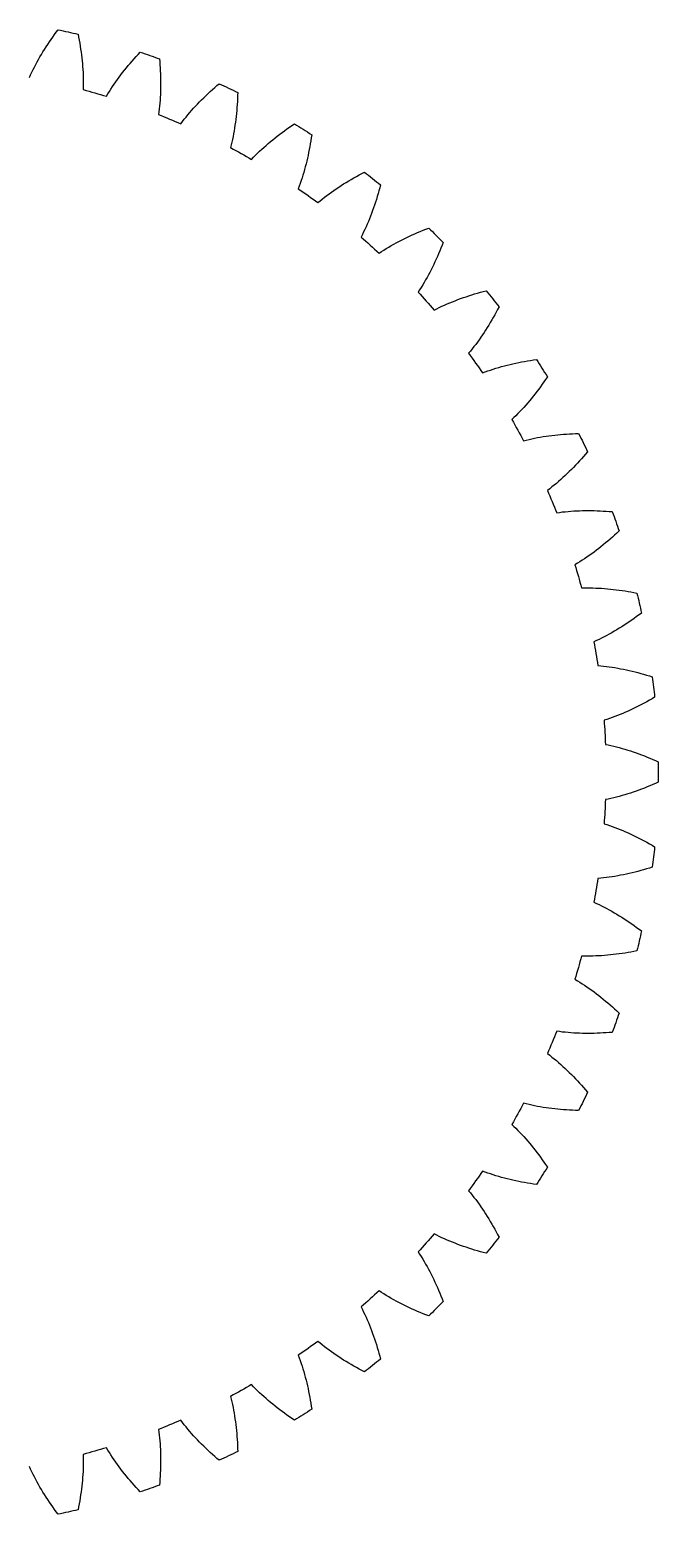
# Model space of a CAD drawing. Extents: x -10 to 179, y 134 to 301.
# Drawn here: x 159.88 to 178.94, y 134.7 to 179.71 of the extents above; entities that cross this region are included whole.
import ezdxf

# ---------------------------------------------------------------- set-up
doc = ezdxf.new("R2010")
doc.units = 0
doc.layers.add('Layer_1', color=7, linetype='CONTINUOUS')

msp = doc.modelspace()

# ---------------------------------------------------------------- linework, layer by layer
at = {"layer": 'Layer_1', "color": 7}
for points in [[(159.876504, 178.268081), (159.911584, 178.346511), (159.948076, 178.42463), (159.98595, 178.502495), (160.025122, 178.580049), (160.065565, 178.65735), (160.107221, 178.734397), (160.150006, 178.811161), (160.193976, 178.8877), (160.239019, 178.963956), (160.285134, 179.039959), (160.332321, 179.115735), (160.380497, 179.19123), (160.429716, 179.26647), (160.479923, 179.341485), (160.53109, 179.416217), (160.583217, 179.490724), (160.636275, 179.564949), (160.690264, 179.638919), (160.745156, 179.712635), (160.821017, 179.696267), (160.896794, 179.679644), (160.972514, 179.662767), (161.048178, 179.645636), (161.123785, 179.628251), (161.199336, 179.610584), (161.274831, 179.592691), (161.35024, 179.574544), (161.367738, 179.484289), (161.384276, 179.394232), (161.399883, 179.304316), (161.414502, 179.214598), (161.42819, 179.125049), (161.440862, 179.035697), (161.452546, 178.946543), (161.463214, 178.857615), (161.472866, 178.768884), (161.481445, 178.680379), (161.488924, 178.592129), (161.495331, 178.504103), (161.50058, 178.416361), (161.504672, 178.3289), (161.507551, 178.241693), (161.509244, 178.154797), (161.509527, 178.068239), (161.508398, 177.982021), (161.505858, 177.89614), (161.594221, 177.872123), (161.682472, 177.847711), (161.77061, 177.822932), (161.858664, 177.797758), (161.946604, 177.772217), (162.034403, 177.746309), (162.122118, 177.720034), (162.20972, 177.693364), (162.253351, 177.767362), (162.298366, 177.840909), (162.344707, 177.914033), (162.392346, 177.986734), (162.44117, 178.059011), (162.49118, 178.130893), (162.542319, 178.202408), (162.594558, 178.273528), (162.64787, 178.344281), (162.702198, 178.414639), (162.75757, 178.48463), (162.813901, 178.554283), (162.871249, 178.62354), (162.929528, 178.692459), (162.988738, 178.760982), (163.048879, 178.829167), (163.109924, 178.897013), (163.171844, 178.964464), (163.234666, 179.031577), (163.308185, 179.006826), (163.381619, 178.981821), (163.454997, 178.956562), (163.528262, 178.931049), (163.601442, 178.905311), (163.674538, 178.879318), (163.747549, 178.853071), (163.820475, 178.826599), (163.827728, 178.734961), (163.834106, 178.643606), (163.839525, 178.552505), (163.844041, 178.461714), (163.847597, 178.371205), (163.850137, 178.280979), (163.85183, 178.191091), (163.852394, 178.101513), (163.852112, 178.012275), (163.850701, 177.923375), (163.848161, 177.834842), (163.844661, 177.746647), (163.840061, 177.658876), (163.834332, 177.571472), (163.827446, 177.484519), (163.819346, 177.39799), (163.810005, 177.31194), (163.799365, 177.226342), (163.787314, 177.141309), (163.872432, 177.107527), (163.957409, 177.073378), (164.042217, 177.03889), (164.126884, 177.004036), (164.211409, 176.968815), (164.295765, 176.933226), (164.380009, 176.897299), (164.464055, 176.860977), (164.515701, 176.929642), (164.568674, 176.997686), (164.622917, 177.065137), (164.678374, 177.132052), (164.734988, 177.198431), (164.792731, 177.264273), (164.851546, 177.329579), (164.911433, 177.394406), (164.972309, 177.458752), (165.0342, 177.522591), (165.097051, 177.58595), (165.160833, 177.648829), (165.225547, 177.711257), (165.291191, 177.773204), (165.357711, 177.834672), (165.425106, 177.895689), (165.493347, 177.956254), (165.562463, 178.016367), (165.63237, 178.076029), (165.702671, 178.043206), (165.77286, 178.01013), (165.842908, 177.976828), (165.912871, 177.943271), (165.982721, 177.909489), (166.052458, 177.875482), (166.122054, 177.84122), (166.191565, 177.806732), (166.188517, 177.714869), (166.184594, 177.623373), (166.179796, 177.532243), (166.174124, 177.441509), (166.16752, 177.351169), (166.160013, 177.261253), (166.151574, 177.171732), (166.142176, 177.082635), (166.131819, 176.993989), (166.120501, 176.905823), (166.108168, 176.818108), (166.094791, 176.730873), (166.080398, 176.644146), (166.064932, 176.557955), (166.048337, 176.472301), (166.030614, 176.387239), (166.011677, 176.30277), (165.991526, 176.218922), (165.970021, 176.135751), (166.050821, 176.092656), (166.131452, 176.049222), (166.211857, 176.005449), (166.292093, 175.961309), (166.372131, 175.916859), (166.452, 175.872043), (166.531671, 175.826915), (166.611145, 175.781421), (166.670129, 175.843849), (166.730384, 175.905542), (166.791852, 175.966502), (166.854449, 176.026785), (166.918146, 176.08639), (166.982888, 176.145375), (167.048674, 176.20371), (167.115419, 176.261396), (167.183125, 176.318518), (167.251761, 176.375019), (167.321301, 176.430955), (167.391743, 176.486299), (167.463033, 176.541079), (167.535197, 176.595293), (167.608179, 176.648944), (167.681981, 176.70203), (167.7566, 176.75458), (167.831982, 176.806565), (167.908153, 176.858014), (167.974335, 176.817515), (168.040346, 176.776791), (168.106245, 176.73584), (168.172031, 176.694692), (168.237648, 176.65329), (168.303123, 176.611691), (168.368458, 176.569865), (168.433651, 176.527814), (168.420359, 176.436854), (168.406219, 176.346373), (168.391261, 176.256373), (168.375429, 176.166824), (168.358778, 176.077811), (168.341223, 175.989278), (168.322823, 175.901281), (168.303519, 175.813792), (168.283311, 175.726867), (168.262173, 175.640507), (168.240103, 175.554712), (168.217046, 175.469537), (168.193029, 175.384983), (168.168024, 175.301051), (168.141946, 175.217823), (168.114797, 175.135245), (168.086518, 175.053429), (168.05711, 174.972375), (168.026433, 174.892139), (168.101899, 174.840266), (168.177139, 174.788083), (168.252154, 174.735562), (168.326943, 174.68273), (168.401506, 174.629587), (168.475843, 174.576135), (168.549955, 174.522343), (168.623841, 174.468241), (168.689457, 174.523698), (168.756231, 174.578251), (168.824134, 174.631958), (168.893081, 174.684847), (168.963072, 174.736945), (169.033994, 174.788281), (169.105905, 174.838883), (169.17869, 174.888752), (169.25235, 174.937915), (169.326885, 174.986401), (169.402266, 175.034181), (169.478466, 175.081284), (169.555456, 175.127738), (169.633209, 175.173543), (169.711751, 175.21867), (169.791027, 175.263176), (169.871037, 175.307034), (169.951781, 175.35027), (170.03323, 175.392857), (170.094473, 175.34519), (170.155517, 175.297353), (170.216421, 175.249291), (170.277155, 175.201003), (170.33772, 175.152545), (170.398144, 175.103862), (170.458398, 175.054981), (170.518483, 175.005903), (170.495059, 174.917003), (170.470901, 174.828667), (170.445952, 174.740896), (170.420185, 174.653689), (170.393656, 174.567103), (170.366337, 174.481082), (170.338171, 174.39571), (170.309187, 174.31093), (170.279385, 174.226828), (170.248707, 174.143375), (170.217183, 174.060599), (170.184755, 173.978529), (170.151397, 173.897193), (170.117135, 173.81659), (170.081914, 173.736777), (170.045705, 173.657783), (170.008451, 173.579636), (169.970125, 173.502392), (169.930671, 173.426079), (169.999843, 173.366107), (170.068762, 173.305824), (170.137427, 173.245231), (170.205837, 173.184356), (170.273994, 173.123198), (170.341869, 173.061758), (170.409489, 173.000008), (170.476855, 172.937976), (170.548258, 172.985728), (170.620732, 173.032464), (170.694223, 173.07824), (170.768673, 173.123057), (170.844027, 173.166999), (170.920283, 173.210094), (170.997386, 173.252315), (171.075308, 173.293717), (171.154019, 173.334329), (171.233521, 173.37415), (171.313757, 173.41321), (171.394755, 173.451479), (171.47643, 173.489015), (171.558839, 173.525816), (171.641953, 173.561884), (171.725717, 173.597219), (171.81013, 173.631847), (171.89522, 173.66577), (171.980902, 173.698988), (172.036415, 173.644773), (172.091731, 173.590361), (172.146877, 173.535779), (172.201826, 173.481028), (172.256577, 173.426079), (172.311159, 173.370933), (172.365571, 173.315617), (172.419786, 173.260104), (172.386569, 173.174421), (172.352645, 173.089331), (172.318017, 173.004919), (172.282683, 172.921155), (172.246615, 172.838041), (172.209813, 172.755632), (172.172277, 172.673957), (172.134008, 172.592959), (172.094948, 172.512723), (172.055127, 172.433221), (172.014515, 172.354509), (171.973113, 172.276588), (171.930893, 172.199485), (171.887797, 172.123228), (171.843855, 172.047875), (171.799038, 171.973425), (171.753262, 171.899934), (171.706526, 171.827459), (171.658774, 171.756057), (171.720806, 171.688691), (171.782557, 171.62107), (171.843996, 171.553196), (171.905154, 171.485039), (171.966029, 171.416629), (172.026622, 171.347964), (172.086905, 171.279045), (172.146877, 171.209873), (172.22319, 171.249327), (172.300434, 171.287653), (172.378582, 171.324906), (172.457576, 171.361115), (172.537388, 171.396337), (172.617991, 171.430599), (172.699327, 171.463957), (172.781397, 171.496385), (172.864173, 171.527909), (172.947626, 171.558586), (173.031729, 171.588389), (173.116508, 171.617373), (173.20188, 171.645539), (173.287902, 171.672858), (173.374487, 171.699387), (173.461694, 171.725154), (173.549465, 171.750102), (173.637801, 171.774261), (173.726701, 171.797685), (173.775779, 171.7376), (173.82466, 171.677345), (173.873343, 171.616922), (173.921801, 171.556357), (173.970089, 171.495623), (174.018152, 171.434719), (174.065988, 171.373674), (174.113656, 171.312432), (174.071068, 171.230983), (174.027832, 171.150239), (173.983975, 171.070229), (173.939468, 170.990953), (173.894341, 170.91241), (173.848536, 170.834658), (173.802082, 170.757668), (173.754979, 170.681468), (173.707199, 170.606086), (173.658713, 170.531551), (173.60955, 170.457891), (173.559682, 170.385106), (173.509079, 170.313196), (173.457743, 170.242274), (173.405645, 170.172283), (173.352756, 170.103336), (173.299049, 170.035433), (173.244496, 169.968659), (173.189039, 169.903043), (173.243141, 169.829157), (173.296933, 169.755045), (173.350386, 169.680708), (173.403528, 169.606145), (173.45636, 169.531356), (173.508882, 169.456341), (173.561065, 169.381101), (173.612937, 169.305635), (173.693173, 169.336312), (173.774227, 169.36572), (173.856043, 169.393998), (173.938621, 169.421148), (174.021849, 169.447225), (174.105782, 169.47223), (174.190335, 169.496247), (174.27551, 169.519305), (174.361306, 169.541375), (174.447666, 169.562513), (174.53459, 169.58272), (174.622079, 169.602024), (174.710076, 169.620425), (174.798609, 169.637979), (174.887622, 169.654631), (174.977171, 169.670463), (175.067172, 169.685421), (175.157652, 169.69956), (175.248612, 169.712853), (175.290663, 169.64766), (175.332489, 169.582325), (175.374088, 169.51685), (175.41549, 169.451233), (175.456638, 169.385447), (175.497589, 169.319548), (175.538313, 169.253536), (175.578812, 169.187355), (175.527363, 169.111183), (175.475378, 169.035802), (175.422828, 168.961182), (175.369742, 168.887381), (175.316092, 168.814399), (175.261877, 168.742234), (175.207097, 168.670945), (175.151754, 168.600502), (175.095817, 168.530963), (175.039316, 168.462326), (174.982195, 168.394621), (174.924508, 168.327876), (174.866173, 168.26209), (174.807189, 168.197348), (174.747583, 168.13365), (174.687301, 168.071053), (174.626341, 168.009585), (174.564647, 167.949331), (174.502219, 167.890347), (174.547713, 167.810873), (174.592841, 167.731201), (174.637658, 167.651333), (174.682108, 167.571294), (174.726247, 167.491059), (174.77002, 167.410653), (174.813454, 167.330023), (174.856549, 167.249222), (174.93972, 167.270728), (175.023568, 167.290878), (175.108037, 167.309815), (175.193099, 167.327539), (175.278754, 167.344134), (175.364944, 167.359599), (175.451671, 167.373993), (175.538906, 167.38737), (175.626621, 167.399703), (175.714787, 167.41102), (175.803433, 167.421378), (175.892531, 167.430776), (175.982051, 167.439214), (176.071967, 167.446721), (176.162307, 167.453325), (176.253041, 167.458998), (176.344171, 167.463796), (176.435667, 167.467719), (176.527531, 167.470767), (176.562018, 167.401255), (176.59628, 167.331659), (176.630288, 167.261922), (176.66407, 167.192072), (176.697626, 167.122109), (176.730928, 167.052062), (176.764005, 166.981873), (176.796827, 166.911572), (176.737165, 166.841665), (176.677052, 166.772549), (176.616487, 166.704308), (176.555471, 166.636913), (176.494003, 166.570393), (176.432055, 166.504748), (176.369627, 166.440035), (176.306748, 166.376253), (176.243389, 166.313402), (176.179551, 166.25151), (176.115204, 166.190635), (176.050377, 166.130747), (175.985071, 166.071932), (175.919229, 166.01419), (175.85285, 165.957576), (175.785935, 165.902119), (175.718484, 165.847876), (175.65044, 165.794903), (175.581776, 165.743256), (175.618098, 165.659211), (175.654025, 165.574967), (175.689613, 165.490611), (175.724834, 165.406085), (175.759689, 165.321419), (175.794176, 165.236611), (175.828325, 165.151634), (175.862107, 165.066516), (175.947141, 165.078567), (176.032739, 165.089206), (176.118788, 165.098548), (176.205317, 165.106648), (176.29227, 165.113534), (176.379674, 165.119263), (176.467445, 165.123863), (176.55564, 165.127363), (176.644173, 165.129903), (176.733073, 165.131314), (176.822312, 165.131596), (176.911889, 165.131032), (177.001777, 165.129338), (177.092003, 165.126798), (177.182512, 165.123242), (177.273303, 165.118727), (177.364404, 165.113308), (177.455759, 165.10693), (177.547397, 165.099677), (177.573869, 165.026751), (177.600116, 164.95374), (177.626109, 164.880644), (177.651847, 164.807464), (177.67736, 164.734199), (177.702619, 164.660821), (177.727624, 164.587387), (177.752375, 164.513868), (177.685263, 164.451045), (177.617811, 164.389126), (177.549965, 164.328081), (177.48178, 164.26794), (177.413257, 164.208729), (177.344338, 164.150451), (177.275081, 164.093103), (177.205428, 164.036771), (177.135437, 163.981399), (177.065079, 163.927072), (176.994326, 163.87376), (176.923206, 163.821521), (176.851691, 163.770382), (176.779809, 163.720372), (176.707532, 163.671548), (176.634831, 163.623909), (176.561708, 163.577568), (176.488161, 163.532553), (176.414162, 163.488922), (176.440832, 163.40132), (176.467107, 163.313605), (176.493015, 163.225806), (176.518556, 163.137865), (176.54373, 163.049812), (176.568509, 162.961674), (176.592921, 162.873423), (176.616939, 162.785059), (176.702819, 162.787599), (176.789038, 162.788728), (176.875595, 162.788446), (176.962491, 162.786753), (177.049698, 162.783874), (177.137159, 162.779782), (177.224902, 162.774533), (177.312927, 162.768126), (177.401178, 162.760647), (177.489683, 162.752068), (177.578413, 162.742416), (177.667341, 162.731748), (177.756495, 162.720064), (177.845847, 162.707392), (177.935396, 162.693704), (178.025115, 162.679085), (178.115031, 162.663478), (178.205088, 162.64694), (178.295342, 162.629442), (178.313489, 162.554032), (178.331382, 162.478538), (178.349049, 162.402987), (178.366434, 162.32738), (178.383565, 162.251716), (178.400442, 162.175996), (178.417065, 162.100219), (178.433434, 162.024358), (178.359717, 161.969465), (178.285747, 161.915476), (178.211522, 161.862419), (178.137016, 161.810292), (178.062283, 161.759125), (177.987269, 161.708918), (177.912028, 161.659698), (177.836534, 161.611523), (177.760757, 161.564335), (177.684755, 161.51822), (177.608498, 161.473178), (177.531959, 161.429207), (177.455195, 161.386423), (177.378148, 161.344767), (177.300848, 161.304324), (177.223293, 161.265152), (177.145428, 161.227277), (177.067309, 161.190786), (176.988879, 161.155706), (177.005587, 161.065677), (177.021871, 160.975563), (177.037788, 160.885393), (177.053311, 160.795167), (177.068466, 160.704856), (177.083226, 160.614488), (177.097591, 160.524064), (177.111589, 160.433556), (177.197187, 160.426359), (177.282983, 160.417723), (177.368976, 160.407676), (177.455139, 160.396331), (177.541442, 160.383687), (177.627915, 160.36983), (177.714529, 160.354787), (177.801256, 160.33856), (177.888124, 160.321231), (177.975105, 160.302802), (178.062199, 160.283301), (178.149377, 160.262755), (178.236668, 160.241137), (178.324044, 160.218531), (178.411477, 160.194937), (178.499022, 160.170327), (178.586596, 160.144758), (178.674254, 160.118229), (178.761969, 160.090769), (178.771564, 160.013778), (178.780906, 159.93676), (178.789993, 159.859713), (178.798799, 159.782638), (178.80735, 159.705507), (178.815647, 159.628376), (178.823691, 159.551216), (178.83148, 159.474028), (178.752063, 159.427716), (178.672504, 159.382363), (178.592805, 159.337941), (178.512936, 159.294479), (178.432926, 159.252004), (178.352803, 159.210517), (178.272511, 159.170047), (178.192077, 159.130592), (178.111503, 159.09221), (178.030815, 159.054872), (177.949987, 159.018663), (177.869017, 158.983554), (177.787935, 158.949603), (177.706711, 158.916837), (177.625375, 158.885313), (177.543897, 158.855087), (177.462307, 158.826159), (177.380575, 158.798642), (177.298731, 158.772565), (177.305222, 158.681238), (177.311346, 158.589883), (177.317075, 158.498471), (177.322409, 158.407059), (177.32732, 158.315647), (177.331892, 158.224179), (177.336041, 158.132711), (177.339794, 158.041214)], [(177.339794, 158.041214), (177.424066, 158.024479), (177.508366, 158.006275), (177.592665, 157.986689), (177.677022, 157.965748), (177.761378, 157.943537), (177.845762, 157.920085), (177.930147, 157.895418), (178.014503, 157.869595), (178.098887, 157.842671), (178.183272, 157.814618), (178.267628, 157.785465), (178.351956, 157.755267), (178.436256, 157.724053), (178.520556, 157.691795), (178.604799, 157.658549), (178.689042, 157.624316), (178.773201, 157.589094), (178.85736, 157.552913), (178.941434, 157.515801), (178.94228, 157.438218), (178.942845, 157.360635), (178.943127, 157.283053), (178.94324, 157.20547), (178.943127, 157.127887), (178.942845, 157.050304), (178.94228, 156.972721), (178.941434, 156.895138), (178.85736, 156.858026), (178.773201, 156.821845), (178.689042, 156.786624), (178.604799, 156.75239), (178.520556, 156.719144), (178.436256, 156.686886), (178.351956, 156.655673), (178.267628, 156.625475), (178.183272, 156.596321), (178.098887, 156.568268), (178.014503, 156.541344), (177.930147, 156.515521), (177.845762, 156.490855), (177.761378, 156.467402), (177.677022, 156.445191), (177.592665, 156.42425), (177.508366, 156.404664), (177.424066, 156.386461), (177.339794, 156.369725), (177.336041, 156.278229), (177.331892, 156.18676), (177.32732, 156.095292), (177.322409, 156.00388), (177.317075, 155.912469), (177.311346, 155.821057), (177.305222, 155.729701), (177.298731, 155.638374), (177.380575, 155.612297), (177.462307, 155.58478), (177.543897, 155.555853), (177.625375, 155.525627), (177.706711, 155.494102), (177.787935, 155.461336), (177.869017, 155.427385), (177.949987, 155.392277), (178.030815, 155.356067), (178.111503, 155.318729), (178.192077, 155.280347), (178.272511, 155.240893), (178.352803, 155.200422), (178.432926, 155.158935), (178.512936, 155.116461), (178.592805, 155.072999), (178.672504, 155.028577), (178.752063, 154.983224), (178.83148, 154.936911), (178.823691, 154.859723), (178.815647, 154.782564), (178.80735, 154.705432), (178.798799, 154.628301), (178.789993, 154.551226), (178.780906, 154.474179), (178.771564, 154.397161), (178.761969, 154.320171), (178.674254, 154.292711), (178.586596, 154.266182), (178.499022, 154.240612), (178.411477, 154.216003), (178.324044, 154.192409), (178.236668, 154.169803), (178.149377, 154.148185), (178.062199, 154.127639), (177.975105, 154.108137), (177.888124, 154.089708), (177.801256, 154.07238), (177.714529, 154.056152), (177.627915, 154.041109), (177.541442, 154.027252), (177.455139, 154.014609), (177.368976, 154.003263), (177.282983, 153.993216), (177.197187, 153.98458), (177.111589, 153.977384), (177.097591, 153.886875), (177.083226, 153.796451), (177.068466, 153.706083), (177.053311, 153.615772), (177.037788, 153.525546), (177.021871, 153.435376), (177.005587, 153.345262), (176.988879, 153.255233), (177.067309, 153.220153), (177.145428, 153.183662), (177.223293, 153.145788), (177.300848, 153.106615), (177.378148, 153.066173), (177.455195, 153.024517), (177.531959, 152.981732), (177.608498, 152.937762), (177.684755, 152.892719), (177.760757, 152.846604), (177.836534, 152.799416), (177.912028, 152.751241), (177.987269, 152.702021), (178.062283, 152.651814), (178.137016, 152.600647), (178.211522, 152.548521), (178.285747, 152.495463), (178.359717, 152.441474), (178.433434, 152.386582), (178.417065, 152.31072), (178.400442, 152.234944), (178.383565, 152.159223), (178.366434, 152.08356), (178.349049, 152.007952), (178.331382, 151.932401), (178.313489, 151.856907), (178.295342, 151.781497), (178.205088, 151.763999), (178.115031, 151.747461), (178.025115, 151.731854), (177.935396, 151.717235), (177.845847, 151.703547), (177.756495, 151.690876), (177.667341, 151.679192), (177.578413, 151.668524), (177.489683, 151.658872), (177.401178, 151.650292), (177.312927, 151.642813), (177.224902, 151.636407), (177.137159, 151.631157), (177.049698, 151.627065), (176.962491, 151.624187), (176.875595, 151.622493), (176.789038, 151.622211), (176.702819, 151.62334), (176.616939, 151.62588), (176.592921, 151.537516), (176.568509, 151.449265), (176.54373, 151.361127), (176.518556, 151.273074), (176.493015, 151.185133), (176.467107, 151.097334), (176.440832, 151.009619), (176.414162, 150.922018), (176.488161, 150.878386), (176.561708, 150.833372), (176.634831, 150.787031), (176.707532, 150.739392), (176.779809, 150.690567), (176.851691, 150.640557), (176.923206, 150.589419), (176.994326, 150.537179), (177.065079, 150.483868), (177.135437, 150.42954), (177.205428, 150.374168), (177.275081, 150.317836), (177.344338, 150.260489), (177.413257, 150.20221), (177.48178, 150.143), (177.549965, 150.082858), (177.617811, 150.021813), (177.685263, 149.959894), (177.752375, 149.897071), (177.727624, 149.823552), (177.702619, 149.750118), (177.67736, 149.67674), (177.651847, 149.603475), (177.626109, 149.530295), (177.600116, 149.4572), (177.573869, 149.384189), (177.547397, 149.311263), (177.455759, 149.304009), (177.364404, 149.297631), (177.273303, 149.292213), (177.182512, 149.287697), (177.092003, 149.284141), (177.001777, 149.281601), (176.911889, 149.279908), (176.822312, 149.279343), (176.733073, 149.279625), (176.644173, 149.281037), (176.55564, 149.283577), (176.467445, 149.287076), (176.379674, 149.291676), (176.29227, 149.297405), (176.205317, 149.304292), (176.118788, 149.312391), (176.032739, 149.321733), (175.947141, 149.332373), (175.862107, 149.344424), (175.828325, 149.259305), (175.794176, 149.174328), (175.759689, 149.089521), (175.724834, 149.004854), (175.689613, 148.920328), (175.654025, 148.835972), (175.618098, 148.751729), (175.581776, 148.667683), (175.65044, 148.616036), (175.718484, 148.563063), (175.785935, 148.50882), (175.85285, 148.453363), (175.919229, 148.39675), (175.985071, 148.339007), (176.050377, 148.280192), (176.115204, 148.220304), (176.179551, 148.159429), (176.243389, 148.097538), (176.306748, 148.034687), (176.369627, 147.970905), (176.432055, 147.906191), (176.494003, 147.840546), (176.555471, 147.774026), (176.616487, 147.706632), (176.677052, 147.63839), (176.737165, 147.569274), (176.796827, 147.499368), (176.764005, 147.429066), (176.730928, 147.358877), (176.697626, 147.28883), (176.66407, 147.218867), (176.630288, 147.149017), (176.59628, 147.07928), (176.562018, 147.009684), (176.527531, 146.940173), (176.435667, 146.943221), (176.344171, 146.947143), (176.253041, 146.951941), (176.162307, 146.957614), (176.071967, 146.964218), (175.982051, 146.971725), (175.892531, 146.980163), (175.803433, 146.989561), (175.714787, 146.999919), (175.626621, 147.011236), (175.538906, 147.023569), (175.451671, 147.036947), (175.364944, 147.05134), (175.278754, 147.066806), (175.193099, 147.0834), (175.108037, 147.101124), (175.023568, 147.120061), (174.93972, 147.140212), (174.856549, 147.161717), (174.813454, 147.080917), (174.77002, 147.000286), (174.726247, 146.919881), (174.682108, 146.839645), (174.637658, 146.759607), (174.592841, 146.679738), (174.547713, 146.600067), (174.502219, 146.520593), (174.564647, 146.461608), (174.626341, 146.401354), (174.687301, 146.339886), (174.747583, 146.277289), (174.807189, 146.213591), (174.866173, 146.14885), (174.924508, 146.083064), (174.982195, 146.016318), (175.039316, 145.948613), (175.095817, 145.879977), (175.151754, 145.810437), (175.207097, 145.739994), (175.261877, 145.668705), (175.316092, 145.596541), (175.369742, 145.523558), (175.422828, 145.449757), (175.475378, 145.375137), (175.527363, 145.299756), (175.578812, 145.223584), (175.538313, 145.157403), (175.497589, 145.091391), (175.456638, 145.025492), (175.41549, 144.959706), (175.374088, 144.89409), (175.332489, 144.828614), (175.290663, 144.76328), (175.248612, 144.698086), (175.157652, 144.711379), (175.067172, 144.725518), (174.977171, 144.740476), (174.887622, 144.756309), (174.798609, 144.77296), (174.710076, 144.790514), (174.622079, 144.808915), (174.53459, 144.828219), (174.447666, 144.848426), (174.361306, 144.869565), (174.27551, 144.891634), (174.190335, 144.914692), (174.105782, 144.938709), (174.021849, 144.963714), (173.938621, 144.989791), (173.856043, 145.016941), (173.774227, 145.04522), (173.693173, 145.074627), (173.612937, 145.105305), (173.561065, 145.029839), (173.508882, 144.954598), (173.45636, 144.879583), (173.403528, 144.804795), (173.350386, 144.730231), (173.296933, 144.655894), (173.243141, 144.581783), (173.189039, 144.507897), (173.244496, 144.44228), (173.299049, 144.375506), (173.352756, 144.307604), (173.405645, 144.238657), (173.457743, 144.168666), (173.509079, 144.097743), (173.559682, 144.025833), (173.60955, 143.953048), (173.658713, 143.879388), (173.707199, 143.804853), (173.754979, 143.729471), (173.802082, 143.653271), (173.848536, 143.576281), (173.894341, 143.498529), (173.939468, 143.419987), (173.983975, 143.34071), (174.027832, 143.2607), (174.071068, 143.179957), (174.113656, 143.098507), (174.065988, 143.037265), (174.018152, 142.97622), (173.970089, 142.915317), (173.921801, 142.854583), (173.873343, 142.794018), (173.82466, 142.733594), (173.775779, 142.673339), (173.726701, 142.613254), (173.637801, 142.636679), (173.549465, 142.660837), (173.461694, 142.685785), (173.374487, 142.711552), (173.287902, 142.738081), (173.20188, 142.7654), (173.116508, 142.793566), (173.031729, 142.82255), (172.947626, 142.852353), (172.864173, 142.883031), (172.781397, 142.914555), (172.699327, 142.946982), (172.617991, 142.980341), (172.537388, 143.014603), (172.457576, 143.049824), (172.378582, 143.086033), (172.300434, 143.123286), (172.22319, 143.161612), (172.146877, 143.201067), (172.086905, 143.131894), (172.026622, 143.062975), (171.966029, 142.994311), (171.905154, 142.9259), (171.843996, 142.857743), (171.782557, 142.789869), (171.720806, 142.722249), (171.658774, 142.654882), (171.706526, 142.58348), (171.753262, 142.511005), (171.799038, 142.437515), (171.843855, 142.363064), (171.887797, 142.287711), (171.930893, 142.211455), (171.973113, 142.134351), (172.014515, 142.05643), (172.055127, 141.977718), (172.094948, 141.898216), (172.134008, 141.81798), (172.172277, 141.736983), (172.209813, 141.655307), (172.246615, 141.572899), (172.282683, 141.489784), (172.318017, 141.406021), (172.352645, 141.321608), (172.386569, 141.236518), (172.419786, 141.150835), (172.365571, 141.095322), (172.311159, 141.040007), (172.256577, 140.98486), (172.201826, 140.929912), (172.146877, 140.875161), (172.091731, 140.820579), (172.036415, 140.766166), (171.980902, 140.711951), (171.89522, 140.745169), (171.81013, 140.779092), (171.725717, 140.813721), (171.641953, 140.849055), (171.558839, 140.885123), (171.47643, 140.921925), (171.394755, 140.95946), (171.313757, 140.99773), (171.233521, 141.036789), (171.154019, 141.076611), (171.075308, 141.117223), (170.997386, 141.158625), (170.920283, 141.200845), (170.844027, 141.24394), (170.768673, 141.287882), (170.694223, 141.332699), (170.620732, 141.378476), (170.548258, 141.425212), (170.476855, 141.472964), (170.409489, 141.410931), (170.341869, 141.349181), (170.273994, 141.287741), (170.205837, 141.226584), (170.137427, 141.165708), (170.068762, 141.105115), (169.999843, 141.044833), (169.930671, 140.98486), (169.970125, 140.908547), (170.008451, 140.831303), (170.045705, 140.753156), (170.081914, 140.674162), (170.117135, 140.594349), (170.151397, 140.513747), (170.184755, 140.43241), (170.217183, 140.35034), (170.248707, 140.267564), (170.279385, 140.184111), (170.309187, 140.100009), (170.338171, 140.015229), (170.366337, 139.929857), (170.393656, 139.843836), (170.420185, 139.75725), (170.445952, 139.670043), (170.470901, 139.582272), (170.495059, 139.493937), (170.518483, 139.405037), (170.458398, 139.355958), (170.398144, 139.307077), (170.33772, 139.258394), (170.277155, 139.209937), (170.216421, 139.161648), (170.155517, 139.113586), (170.094473, 139.065749), (170.03323, 139.018082), (169.951781, 139.060669), (169.871037, 139.103906), (169.791027, 139.147763), (169.711751, 139.192269), (169.633209, 139.237397), (169.555456, 139.283201), (169.478466, 139.329655), (169.402266, 139.376758), (169.326885, 139.424538), (169.25235, 139.473024), (169.17869, 139.522187), (169.105905, 139.572056), (169.033994, 139.622658), (168.963072, 139.673995), (168.893081, 139.726093), (168.824134, 139.778981), (168.756231, 139.832688), (168.689457, 139.887242), (168.623841, 139.942698), (168.549955, 139.888596), (168.475843, 139.834805), (168.401506, 139.781352), (168.326943, 139.728209), (168.252154, 139.675377), (168.177139, 139.622856), (168.101899, 139.570673), (168.026433, 139.518801), (168.05711, 139.438565), (168.086518, 139.357511), (168.114797, 139.275694), (168.141946, 139.193116), (168.168024, 139.109889), (168.193029, 139.025956), (168.217046, 138.941402), (168.240103, 138.856227), (168.262173, 138.770432), (168.283311, 138.684072), (168.303519, 138.597147), (168.322823, 138.509659), (168.341223, 138.421662), (168.358778, 138.333129), (168.375429, 138.244116), (168.391261, 138.154567), (168.406219, 138.064566), (168.420359, 137.974085), (168.433651, 137.883125), (168.368458, 137.841074), (168.303123, 137.799249), (168.237648, 137.757649), (168.172031, 137.716247), (168.106245, 137.675099), (168.040346, 137.634149), (167.974335, 137.593424), (167.908153, 137.552925), (167.831982, 137.604374), (167.7566, 137.65636), (167.681981, 137.708909), (167.608179, 137.761995), (167.535197, 137.815646), (167.463033, 137.869861), (167.391743, 137.92464), (167.321301, 137.979984), (167.251761, 138.03592), (167.183125, 138.092421), (167.115419, 138.149543), (167.048674, 138.207229), (166.982888, 138.265565), (166.918146, 138.324549), (166.854449, 138.384154), (166.791852, 138.444437), (166.730384, 138.505397), (166.670129, 138.567091), (166.611145, 138.629518), (166.531671, 138.584024), (166.452, 138.538897), (166.372131, 138.49408), (166.292093, 138.44963), (166.211857, 138.40549), (166.131452, 138.361718), (166.050821, 138.318284), (165.970021, 138.275188), (165.991526, 138.192017), (166.011677, 138.108169), (166.030614, 138.0237), (166.048337, 137.938638), (166.064932, 137.852984), (166.080398, 137.766793), (166.094791, 137.680066), (166.108168, 137.592831), (166.120501, 137.505117), (166.131819, 137.416951), (166.142176, 137.328305), (166.151574, 137.239207), (166.160013, 137.149686), (166.16752, 137.05977), (166.174124, 136.969431), (166.179796, 136.878696), (166.184594, 136.787567), (166.188517, 136.69607), (166.191565, 136.604207), (166.122054, 136.569719), (166.052458, 136.535458), (165.982721, 136.50145), (165.912871, 136.467668), (165.842908, 136.434112), (165.77286, 136.400809), (165.702671, 136.367733), (165.63237, 136.334911), (165.562463, 136.394572), (165.493347, 136.454686), (165.425106, 136.515251), (165.357711, 136.576267), (165.291191, 136.637735), (165.225547, 136.699683), (165.160833, 136.76211), (165.097051, 136.824989), (165.0342, 136.888348), (164.972309, 136.952187), (164.911433, 137.016534), (164.851546, 137.08136), (164.792731, 137.146666), (164.734988, 137.212509), (164.678374, 137.278887), (164.622917, 137.345802), (164.568674, 137.413253), (164.515701, 137.481297), (164.464055, 137.549962), (164.380009, 137.51364), (164.295765, 137.477713), (164.211409, 137.442125), (164.126884, 137.406903), (164.042217, 137.372049), (163.957409, 137.337561), (163.872432, 137.303413), (163.787314, 137.269631), (163.799365, 137.184597), (163.810005, 137.098999), (163.819346, 137.012949), (163.827446, 136.92642), (163.834332, 136.839467), (163.840061, 136.752063), (163.844661, 136.664292), (163.848161, 136.576098), (163.850701, 136.487565), (163.852112, 136.398665), (163.852394, 136.309426), (163.85183, 136.219849), (163.850137, 136.129961), (163.847597, 136.039734), (163.844041, 135.949226), (163.839525, 135.858435), (163.834106, 135.767333), (163.827728, 135.675978), (163.820475, 135.584341), (163.747549, 135.557868), (163.674538, 135.531621), (163.601442, 135.505629), (163.528262, 135.47989), (163.454997, 135.454377), (163.381619, 135.429118), (163.308185, 135.404113), (163.234666, 135.379363), (163.171844, 135.446475), (163.109924, 135.513926), (163.048879, 135.581772), (162.988738, 135.649957), (162.929528, 135.718481), (162.871249, 135.787399), (162.813901, 135.856657), (162.75757, 135.926309), (162.702198, 135.9963), (162.64787, 136.066658), (162.594558, 136.137411), (162.542319, 136.208531), (162.49118, 136.280047), (162.44117, 136.351929), (162.392346, 136.424206), (162.344707, 136.496906), (162.298366, 136.57003), (162.253351, 136.643577), (162.20972, 136.717576), (162.122118, 136.690906), (162.034403, 136.664631), (161.946604, 136.638723), (161.858664, 136.613182), (161.77061, 136.588007), (161.682472, 136.563228), (161.594221, 136.538816), (161.505858, 136.514799), (161.508398, 136.428919), (161.509527, 136.3427), (161.509244, 136.256142), (161.507551, 136.169246), (161.504672, 136.082039), (161.50058, 135.994579), (161.495331, 135.906836), (161.488924, 135.818811), (161.481445, 135.73056), (161.472866, 135.642055), (161.463214, 135.553324), (161.452546, 135.464396), (161.440862, 135.375242), (161.42819, 135.285891), (161.414502, 135.196341), (161.399883, 135.106623), (161.384276, 135.016707), (161.367738, 134.92665), (161.35024, 134.836395), (161.274831, 134.818248), (161.199336, 134.800355), (161.123785, 134.782688), (161.048178, 134.765303), (160.972514, 134.748173), (160.896794, 134.731296), (160.821017, 134.714673), (160.745156, 134.698304), (160.690264, 134.77202), (160.636275, 134.845991), (160.583217, 134.920215), (160.53109, 134.994722), (160.479923, 135.069454), (160.429716, 135.144469), (160.380497, 135.219709), (160.332321, 135.295204), (160.285134, 135.370981), (160.239019, 135.446983), (160.193976, 135.523239), (160.150006, 135.599778), (160.107221, 135.676543), (160.065565, 135.753589), (160.025122, 135.83089), (159.98595, 135.908445), (159.948076, 135.98631), (159.911584, 136.064429), (159.876504, 136.142858)]]:
    msp.add_lwpolyline(points, dxfattribs=at)

doc.saveas('drawing.dxf')
